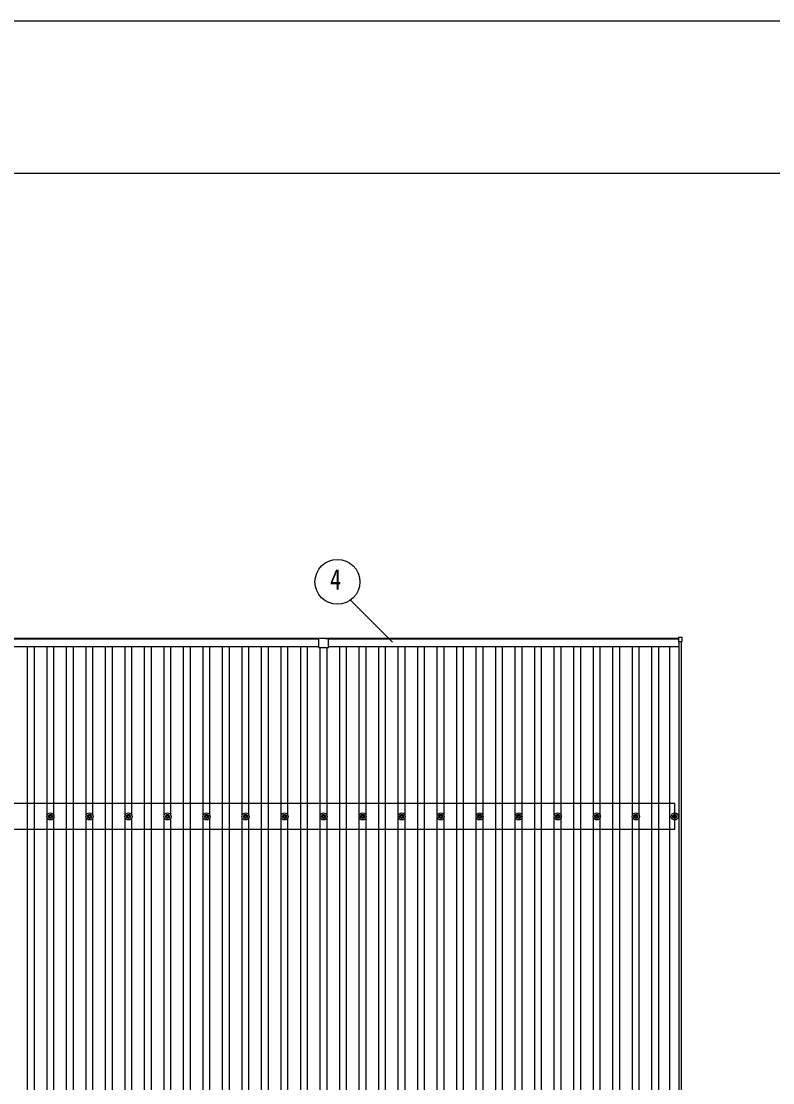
# Model space of a CAD drawing. Units: millimetres, scale not verified. Extents: x -16820 to 16820, y -11880 to 11880.
# Drawn here: x -9057 to -5205, y 6438 to 11880 of the extents above; entities that cross this region are included whole.
import ezdxf
from ezdxf.enums import TextEntityAlignment as Align

# ---------------------------------------------------------------- set-up
doc = ezdxf.new("R2010")
doc.units = ezdxf.units.MM
doc.header["$LTSCALE"] = 50
for name, color, linetype in [('0-4_YKK_13', 4, 'Continuous'), ('0-5_YKK_A1', 4, 'Continuous'), ('0-6_YKK_D', 6, 'Continuous'), ('0-7_YKK_ZWAK', 7, 'Continuous')]:
    doc.layers.add(name, color=color, linetype=linetype)
doc.styles.add('ＭＳ ゴシック', font='')
doc.styles.get('ＭＳ ゴシック').set_extended_font_data('MS Gothic')

msp = doc.modelspace()

# ---------------------------------------------------------------- linework, layer by layer
at = {"layer": '0-4_YKK_13'}
for p, q in [((-7531.92, 8692.69), (-7531.92, 8714.29)), ((-7516.92, 8715.29), (-7530.92, 8715.29)), ((-7516.92, 8716.79), (-7496.92, 8716.79)), ((-7516.92, 8715.29), (-7516.92, 8716.79)), ((-7496.92, 8715.29), (-7496.92, 8716.79)), ((-7496.92, 8715.29), (-7482.92, 8715.29)), ((-7481.92, 8692.69), (-7481.92, 8714.29)), ((-5688.62, 8718.59), (-5688.62, 8700.59)), ((-5669.62, 8719.59), (-5687.62, 8719.59)), ((-5668.62, 8700.59), (-5668.62, 8718.59)), ((-7531.92, 8669.29), (-7531.92, 8691.89)), ((-7530.92, 8668.29), (-7507.32, 8668.29)), ((-7506.52, 8668.29), (-7482.92, 8668.29)), ((-7481.92, 8669.29), (-7481.92, 8691.89)), ((-5687.62, 8699.59), (-5669.62, 8699.59)), ((-8916.92, 7804.89), (-8912.51, 7804.89)), ((-8916.92, 7801.39), (-8912.51, 7801.39)), ((-8908.67, 7813.14), (-8908.67, 7808.72)), ((-8908.67, 7797.56), (-8908.67, 7793.14)), ((-8905.17, 7813.14), (-8905.17, 7808.72)), ((-8905.17, 7797.56), (-8905.17, 7793.14)), ((-8901.34, 7804.89), (-8896.93, 7804.89)), ((-8901.34, 7801.39), (-8896.93, 7801.39)), ((-8716.92, 7804.89), (-8712.51, 7804.89)), ((-8716.92, 7801.39), (-8712.51, 7801.39)), ((-8708.67, 7813.14), (-8708.67, 7808.72)), ((-8708.67, 7797.56), (-8708.67, 7793.14)), ((-8705.17, 7813.14), (-8705.17, 7808.72)), ((-8705.17, 7797.56), (-8705.17, 7793.14)), ((-8701.34, 7804.89), (-8696.93, 7804.89)), ((-8701.34, 7801.39), (-8696.93, 7801.39)), ((-8516.92, 7804.89), (-8512.51, 7804.89)), ((-8516.92, 7801.39), (-8512.51, 7801.39)), ((-8508.67, 7813.14), (-8508.67, 7808.72)), ((-8508.67, 7797.56), (-8508.67, 7793.14)), ((-8505.17, 7813.14), (-8505.17, 7808.72)), ((-8505.17, 7797.56), (-8505.17, 7793.14)), ((-8501.34, 7804.89), (-8496.93, 7804.89)), ((-8501.34, 7801.39), (-8496.93, 7801.39)), ((-8316.92, 7804.89), (-8312.51, 7804.89)), ((-8316.92, 7801.39), (-8312.51, 7801.39)), ((-8308.67, 7813.14), (-8308.67, 7808.72)), ((-8308.67, 7797.56), (-8308.67, 7793.14)), ((-8305.17, 7813.14), (-8305.17, 7808.72)), ((-8305.17, 7797.56), (-8305.17, 7793.14)), ((-8301.34, 7804.89), (-8296.93, 7804.89)), ((-8301.34, 7801.39), (-8296.93, 7801.39)), ((-8116.92, 7804.89), (-8112.51, 7804.89)), ((-8116.92, 7801.39), (-8112.51, 7801.39)), ((-8108.67, 7813.14), (-8108.67, 7808.72)), ((-8108.67, 7797.56), (-8108.67, 7793.14)), ((-8105.17, 7813.14), (-8105.17, 7808.72)), ((-8105.17, 7797.56), (-8105.17, 7793.14)), ((-8101.34, 7804.89), (-8096.93, 7804.89)), ((-8101.34, 7801.39), (-8096.93, 7801.39)), ((-7916.92, 7804.89), (-7912.51, 7804.89)), ((-7916.92, 7801.39), (-7912.51, 7801.39)), ((-7908.67, 7813.14), (-7908.67, 7808.72)), ((-7908.67, 7797.56), (-7908.67, 7793.14)), ((-7905.17, 7813.14), (-7905.17, 7808.72)), ((-7905.17, 7797.56), (-7905.17, 7793.14)), ((-7901.34, 7804.89), (-7896.93, 7804.89)), ((-7901.34, 7801.39), (-7896.93, 7801.39)), ((-7716.92, 7804.89), (-7712.51, 7804.89)), ((-7716.92, 7801.39), (-7712.51, 7801.39)), ((-7708.67, 7813.14), (-7708.67, 7808.72)), ((-7708.67, 7797.56), (-7708.67, 7793.14)), ((-7705.17, 7813.14), (-7705.17, 7808.72)), ((-7705.17, 7797.56), (-7705.17, 7793.14)), ((-7701.34, 7804.89), (-7696.93, 7804.89)), ((-7701.34, 7801.39), (-7696.93, 7801.39)), ((-7516.92, 7804.89), (-7512.51, 7804.89)), ((-7516.92, 7801.39), (-7512.51, 7801.39)), ((-7508.67, 7813.14), (-7508.67, 7808.72)), ((-7508.67, 7797.56), (-7508.67, 7793.14)), ((-7505.17, 7813.14), (-7505.17, 7808.72)), ((-7505.17, 7797.56), (-7505.17, 7793.14)), ((-7501.34, 7804.89), (-7496.93, 7804.89)), ((-7501.34, 7801.39), (-7496.93, 7801.39)), ((-7316.92, 7804.89), (-7312.51, 7804.89)), ((-7316.92, 7801.39), (-7312.51, 7801.39)), ((-7308.67, 7813.14), (-7308.67, 7808.72)), ((-7308.67, 7797.56), (-7308.67, 7793.14)), ((-7305.17, 7813.14), (-7305.17, 7808.72)), ((-7305.17, 7797.56), (-7305.17, 7793.14)), ((-7301.34, 7804.89), (-7296.93, 7804.89)), ((-7301.34, 7801.39), (-7296.93, 7801.39)), ((-7116.92, 7804.89), (-7112.51, 7804.89)), ((-7116.92, 7801.39), (-7112.51, 7801.39)), ((-7108.67, 7813.14), (-7108.67, 7808.72)), ((-7108.67, 7797.56), (-7108.67, 7793.14)), ((-7105.17, 7813.14), (-7105.17, 7808.72)), ((-7105.17, 7797.56), (-7105.17, 7793.14)), ((-7101.34, 7804.89), (-7096.93, 7804.89)), ((-7101.34, 7801.39), (-7096.93, 7801.39)), ((-6916.92, 7804.89), (-6912.51, 7804.89)), ((-6916.92, 7801.39), (-6912.51, 7801.39)), ((-6908.67, 7813.14), (-6908.67, 7808.72)), ((-6908.67, 7797.56), (-6908.67, 7793.14)), ((-6905.17, 7813.14), (-6905.17, 7808.72)), ((-6905.17, 7797.56), (-6905.17, 7793.14)), ((-6901.34, 7804.89), (-6896.93, 7804.89)), ((-6901.34, 7801.39), (-6896.93, 7801.39)), ((-6716.92, 7804.89), (-6712.51, 7804.89)), ((-6716.92, 7801.39), (-6712.51, 7801.39)), ((-6708.67, 7813.14), (-6708.67, 7808.72)), ((-6708.67, 7797.56), (-6708.67, 7793.14)), ((-6705.17, 7813.14), (-6705.17, 7808.72)), ((-6705.17, 7797.56), (-6705.17, 7793.14)), ((-6701.34, 7804.89), (-6696.93, 7804.89)), ((-6701.34, 7801.39), (-6696.93, 7801.39)), ((-6516.92, 7804.89), (-6512.51, 7804.89)), ((-6516.92, 7801.39), (-6512.51, 7801.39)), ((-6508.67, 7813.14), (-6508.67, 7808.72)), ((-6508.67, 7797.56), (-6508.67, 7793.14)), ((-6505.17, 7813.14), (-6505.17, 7808.72)), ((-6505.17, 7797.56), (-6505.17, 7793.14)), ((-6501.34, 7804.89), (-6496.93, 7804.89)), ((-6501.34, 7801.39), (-6496.93, 7801.39)), ((-6316.92, 7804.89), (-6312.51, 7804.89)), ((-6316.92, 7801.39), (-6312.51, 7801.39)), ((-6308.67, 7813.14), (-6308.67, 7808.72)), ((-6308.67, 7797.56), (-6308.67, 7793.14)), ((-6305.17, 7813.14), (-6305.17, 7808.72)), ((-6305.17, 7797.56), (-6305.17, 7793.14)), ((-6301.34, 7804.89), (-6296.93, 7804.89)), ((-6301.34, 7801.39), (-6296.93, 7801.39)), ((-6116.92, 7804.89), (-6112.51, 7804.89)), ((-6116.92, 7801.39), (-6112.51, 7801.39)), ((-6108.67, 7813.14), (-6108.67, 7808.72)), ((-6108.67, 7797.56), (-6108.67, 7793.14)), ((-6105.17, 7813.14), (-6105.17, 7808.72)), ((-6105.17, 7797.56), (-6105.17, 7793.14)), ((-6101.34, 7804.89), (-6096.93, 7804.89)), ((-6101.34, 7801.39), (-6096.93, 7801.39)), ((-5916.92, 7804.89), (-5912.51, 7804.89)), ((-5916.92, 7801.39), (-5912.51, 7801.39)), ((-5908.67, 7813.14), (-5908.67, 7808.72)), ((-5908.67, 7797.56), (-5908.67, 7793.14)), ((-5905.17, 7813.14), (-5905.17, 7808.72)), ((-5905.17, 7797.56), (-5905.17, 7793.14)), ((-5901.34, 7804.89), (-5896.93, 7804.89)), ((-5901.34, 7801.39), (-5896.93, 7801.39)), ((-5716.92, 7804.89), (-5712.51, 7804.89)), ((-5716.92, 7801.39), (-5712.51, 7801.39)), ((-5708.67, 7813.14), (-5708.67, 7808.72)), ((-5708.67, 7797.56), (-5708.67, 7793.14)), ((-5705.17, 7813.14), (-5705.17, 7808.72)), ((-5705.17, 7797.56), (-5705.17, 7793.14)), ((-5701.34, 7804.89), (-5696.93, 7804.89)), ((-5701.34, 7801.39), (-5696.93, 7801.39))]:
    msp.add_line(p, q, dxfattribs=at)
for centre, radius in [((-8906.92, 7803.14), 18.25), ((-8906.92, 7803.14), 10.15), ((-8906.92, 7803.14), 5.85), ((-8906.92, 7803.14), 5.25), ((-8706.92, 7803.14), 18.25), ((-8706.92, 7803.14), 10.15), ((-8706.92, 7803.14), 5.85), ((-8706.92, 7803.14), 5.25), ((-8506.92, 7803.14), 18.25), ((-8506.92, 7803.14), 10.15), ((-8506.92, 7803.14), 5.85), ((-8506.92, 7803.14), 5.25), ((-8306.92, 7803.14), 18.25), ((-8306.92, 7803.14), 10.15), ((-8306.92, 7803.14), 5.85), ((-8306.92, 7803.14), 5.25), ((-8106.92, 7803.14), 18.25), ((-8106.92, 7803.14), 10.15), ((-8106.92, 7803.14), 5.85), ((-8106.92, 7803.14), 5.25), ((-7906.92, 7803.14), 18.25), ((-7906.92, 7803.14), 10.15), ((-7906.92, 7803.14), 5.85), ((-7906.92, 7803.14), 5.25), ((-7706.92, 7803.14), 18.25), ((-7706.92, 7803.14), 10.15), ((-7706.92, 7803.14), 5.85), ((-7706.92, 7803.14), 5.25), ((-7506.92, 7803.14), 18.25), ((-7506.92, 7803.14), 10.15), ((-7506.92, 7803.14), 5.85), ((-7506.92, 7803.14), 5.25), ((-7306.92, 7803.14), 18.25), ((-7306.92, 7803.14), 10.15), ((-7306.92, 7803.14), 5.85), ((-7306.92, 7803.14), 5.25), ((-7106.92, 7803.14), 18.25), ((-7106.92, 7803.14), 10.15), ((-7106.92, 7803.14), 5.85), ((-7106.92, 7803.14), 5.25), ((-6906.92, 7803.14), 18.25), ((-6906.92, 7803.14), 10.15), ((-6906.92, 7803.14), 5.85), ((-6906.92, 7803.14), 5.25), ((-6706.92, 7803.14), 18.25), ((-6706.92, 7803.14), 10.15), ((-6706.92, 7803.14), 5.85), ((-6706.92, 7803.14), 5.25), ((-6506.92, 7803.14), 18.25), ((-6506.92, 7803.14), 10.15), ((-6506.92, 7803.14), 5.85), ((-6506.92, 7803.14), 5.25), ((-6306.92, 7803.14), 18.25), ((-6306.92, 7803.14), 10.15), ((-6306.92, 7803.14), 5.85), ((-6306.92, 7803.14), 5.25), ((-6106.92, 7803.14), 18.25), ((-6106.92, 7803.14), 10.15), ((-6106.92, 7803.14), 5.85), ((-6106.92, 7803.14), 5.25), ((-5906.92, 7803.14), 18.25), ((-5906.92, 7803.14), 10.15), ((-5906.92, 7803.14), 5.85), ((-5906.92, 7803.14), 5.25), ((-5706.92, 7803.14), 18.25), ((-5706.92, 7803.14), 10.15), ((-5706.92, 7803.14), 5.85), ((-5706.92, 7803.14), 5.25)]:
    msp.add_circle(centre, radius, dxfattribs=at)
for centre, radius, start, end in [((-7530.92, 8714.29), 1, 90, 179.99999), ((-7482.92, 8714.29), 1, 0, 90), ((-5687.62, 8718.59), 1, 90, 180), ((-5669.62, 8718.59), 1, 0, 90), ((-7532.22, 8692.29), 0.5, 306.8699, 53.1301), ((-7530.92, 8669.29), 1, 179.99999, 270), ((-7506.92, 8667.99), 0.5, 36.8699, 143.1301), ((-7482.92, 8669.29), 1, 270, 0), ((-7481.62, 8692.29), 0.5, 126.8699, 233.1301), ((-5687.62, 8700.59), 1, 180, 270), ((-5669.62, 8700.59), 1, 270, 0)]:
    msp.add_arc(centre, radius, start, end, dxfattribs=at)
at = {"layer": '0-5_YKK_A1'}
for p, q in [((-12925.22, 8716.29), (-7516.92, 8716.29)), ((-7531.92, 8711.5), (-12925.22, 8711.5)), ((-7496.92, 8716.29), (-5688.62, 8716.29)), ((-5688.62, 8711.5), (-7481.92, 8711.5)), ((-12929.92, 8673.5), (-7531.92, 8673.5)), ((-9024.42, 3332.43), (-9024.42, 8673.5)), ((-8989.42, 3332.43), (-8989.42, 8673.5)), ((-8924.42, 7808.33), (-8924.42, 8673.5)), ((-8889.42, 7808.31), (-8889.42, 8673.5)), ((-8824.42, 3332.43), (-8824.42, 8673.5)), ((-8789.42, 3332.43), (-8789.42, 8673.5)), ((-8724.42, 7808.33), (-8724.42, 8673.5)), ((-8689.42, 7808.31), (-8689.42, 8673.5)), ((-8624.42, 3332.43), (-8624.42, 8673.5)), ((-8589.42, 3332.43), (-8589.42, 8673.5)), ((-8524.42, 7808.33), (-8524.42, 8673.5)), ((-8489.42, 7808.31), (-8489.42, 8673.5)), ((-8424.42, 3332.43), (-8424.42, 8673.5)), ((-8389.42, 3332.43), (-8389.42, 8673.5)), ((-8324.42, 7808.33), (-8324.42, 8673.5)), ((-8289.42, 7808.31), (-8289.42, 8673.5)), ((-8224.42, 3332.43), (-8224.42, 8673.5)), ((-8189.42, 3332.43), (-8189.42, 8673.5)), ((-8124.42, 7808.33), (-8124.42, 8673.5)), ((-8089.42, 7808.31), (-8089.42, 8673.5)), ((-8024.42, 3332.43), (-8024.42, 8673.5)), ((-7989.42, 3332.43), (-7989.42, 8673.5)), ((-7924.42, 7808.33), (-7924.42, 8673.5)), ((-7889.42, 7808.31), (-7889.42, 8673.5)), ((-7824.42, 3332.43), (-7824.42, 8673.5)), ((-7789.42, 3332.43), (-7789.42, 8673.5)), ((-7724.42, 7808.33), (-7724.42, 8673.5)), ((-7689.42, 7808.31), (-7689.42, 8673.5)), ((-7624.42, 3332.43), (-7624.42, 8673.5)), ((-7589.42, 3332.43), (-7589.42, 8673.5)), ((-7524.42, 7808.33), (-7524.42, 8668.29)), ((-7489.42, 7808.31), (-7489.42, 8668.29)), ((-7481.92, 8673.5), (-5683.92, 8673.5)), ((-7424.42, 3332.43), (-7424.42, 8673.5)), ((-7389.42, 3332.43), (-7389.42, 8673.5)), ((-7324.42, 7808.33), (-7324.42, 8673.5)), ((-7289.42, 7808.31), (-7289.42, 8673.5)), ((-7224.42, 3332.43), (-7224.42, 8673.5)), ((-7189.42, 3332.43), (-7189.42, 8673.5)), ((-7124.42, 7808.33), (-7124.42, 8673.5)), ((-7089.42, 7808.31), (-7089.42, 8673.5)), ((-7024.42, 3332.43), (-7024.42, 8673.5)), ((-6989.42, 3332.43), (-6989.42, 8673.5)), ((-6924.42, 7808.33), (-6924.42, 8673.5)), ((-6889.42, 7808.31), (-6889.42, 8673.5)), ((-6824.42, 3332.43), (-6824.42, 8673.5)), ((-6789.42, 3332.43), (-6789.42, 8673.5)), ((-6724.42, 7808.33), (-6724.42, 8673.5)), ((-6689.42, 7808.31), (-6689.42, 8673.5)), ((-6624.42, 3332.43), (-6624.42, 8673.5)), ((-6589.42, 3332.43), (-6589.42, 8673.5)), ((-6524.42, 7808.33), (-6524.42, 8673.5)), ((-6489.42, 7808.31), (-6489.42, 8673.5)), ((-6424.42, 3332.43), (-6424.42, 8673.5)), ((-6389.42, 3332.43), (-6389.42, 8673.5)), ((-6324.42, 7808.33), (-6324.42, 8673.5)), ((-6289.42, 7808.31), (-6289.42, 8673.5)), ((-6224.42, 3332.43), (-6224.42, 8673.5)), ((-6189.42, 3332.43), (-6189.42, 8673.5)), ((-6124.42, 7808.33), (-6124.42, 8673.5)), ((-6089.42, 7808.31), (-6089.42, 8673.5)), ((-6024.42, 3332.43), (-6024.42, 8673.5)), ((-5989.42, 3332.43), (-5989.42, 8673.5)), ((-5924.42, 7808.33), (-5924.42, 8673.5)), ((-5889.42, 7808.31), (-5889.42, 8673.5)), ((-5824.42, 3332.43), (-5824.42, 8673.5)), ((-5789.42, 3332.43), (-5789.42, 8673.5)), ((-5731.92, 3332.43), (-5731.92, 8673.48)), ((-5683.92, 3301.15), (-5683.92, 8699.59)), ((-5671.92, 3301.15), (-5671.92, 8699.59)), ((-5706.5, 7870.14), (-12906.92, 7870.14)), ((-5706.5, 7736.14), (-5706.5, 7870.14)), ((-8924.42, 6008.32), (-8924.42, 7797.96)), ((-8889.42, 6008.32), (-8889.42, 7797.96)), ((-8724.42, 6008.32), (-8724.42, 7797.96)), ((-8689.42, 6008.32), (-8689.42, 7797.96)), ((-8524.42, 6008.32), (-8524.42, 7797.96)), ((-8489.42, 6008.32), (-8489.42, 7797.96)), ((-8324.42, 6008.32), (-8324.42, 7797.96)), ((-8289.42, 6008.32), (-8289.42, 7797.96)), ((-8124.42, 6008.32), (-8124.42, 7797.96)), ((-8089.42, 6008.32), (-8089.42, 7797.96)), ((-7924.42, 6008.32), (-7924.42, 7797.96)), ((-7889.42, 6008.32), (-7889.42, 7797.96)), ((-7724.42, 6008.32), (-7724.42, 7797.96)), ((-7689.42, 6008.32), (-7689.42, 7797.96)), ((-7524.42, 6008.32), (-7524.42, 7797.96)), ((-7489.42, 6008.32), (-7489.42, 7797.96)), ((-7324.42, 6008.32), (-7324.42, 7797.96)), ((-7289.42, 6008.32), (-7289.42, 7797.96)), ((-7124.42, 6008.32), (-7124.42, 7797.96)), ((-7089.42, 6008.32), (-7089.42, 7797.96)), ((-6924.42, 6008.32), (-6924.42, 7797.96)), ((-6889.42, 6008.32), (-6889.42, 7797.96)), ((-6724.42, 6008.32), (-6724.42, 7797.96)), ((-6689.42, 6008.32), (-6689.42, 7797.96)), ((-6524.42, 6008.32), (-6524.42, 7797.96)), ((-6489.42, 6008.32), (-6489.42, 7797.96)), ((-6324.42, 6008.32), (-6324.42, 7797.96)), ((-6289.42, 6008.32), (-6289.42, 7797.96)), ((-6124.42, 6008.32), (-6124.42, 7797.96)), ((-6089.42, 6008.32), (-6089.42, 7797.96)), ((-5924.42, 6008.32), (-5924.42, 7797.96)), ((-5889.42, 6008.32), (-5889.42, 7797.96)), ((-5706.5, 7736.14), (-12906.92, 7736.14))]:
    msp.add_line(p, q, dxfattribs=at)
at = {"layer": '0-6_YKK_D'}
msp.add_line((-7154.06, 8695.93), (-7369.65, 8911.53), dxfattribs=at)
msp.add_circle((-7436.07, 9005.65), 115.2, dxfattribs=at)
at = {"layer": '0-7_YKK_ZWAK'}
msp.add_line((15580.08, 11100), (-15619.92, 11100), dxfattribs=at)
msp.add_lwpolyline([(-16820, -11880), (16820, -11880), (16820, 11880), (-16820, 11880)], close=True, dxfattribs=at)

# ---------------------------------------------------------------- texts
at = {"layer": '0-6_YKK_D', "style": 'ＭＳ ゴシック', "width": 0.8}
msp.add_text('4', height=105.6, dxfattribs=at).set_placement((-7474.47, 8933.65), align=Align.BOTTOM_LEFT)

doc.saveas('drawing.dxf')
